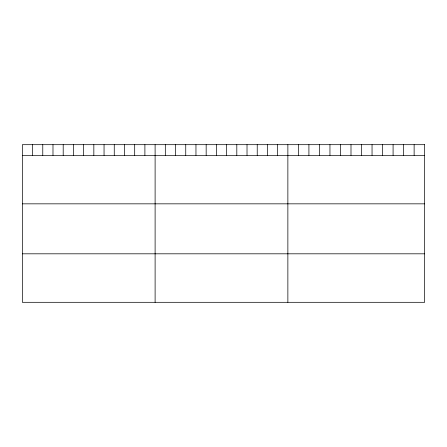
<?xml version="1.0" encoding="UTF-8"?>
<svg xmlns="http://www.w3.org/2000/svg" width="447" height="447" viewBox="0 0 447 447"><rect width="100%" height="100%" fill="white"/><g stroke="black" fill="none" stroke-linecap="round" stroke-linejoin="round"><path stroke-width="0.67" d="M22.35 155.338L424.65 155.338M22.35 203.838L424.65 203.838M22.35 253.812L424.65 253.812M414.129 144.688L414.129 155.338M403.607 144.688L403.607 155.338M393.086 144.688L393.086 155.338M382.565 144.688L382.565 155.338M372.044 144.688L372.044 155.338M361.522 144.688L361.522 155.338M350.996 144.688L350.996 155.338M340.474 144.688L340.474 155.338M329.953 144.688L329.953 155.338M319.432 144.688L319.432 155.338M308.911 144.688L308.911 155.338M298.389 144.688L298.389 155.338M287.868 144.688L287.868 302.312M277.654 144.688L277.654 155.338M267.446 144.688L267.446 155.338M257.232 144.688L257.232 155.338M247.018 144.688L247.018 155.338M236.809 144.688L236.809 155.338M226.595 144.688L226.595 155.338M216.382 144.688L216.382 155.338M206.168 144.688L206.168 155.338M195.959 144.688L195.959 155.338M185.745 144.688L185.745 155.338M175.531 144.688L175.531 155.338M165.323 144.688L165.323 155.338M155.109 144.688L155.109 302.312M144.895 144.688L144.895 155.338M134.687 144.688L134.687 155.338M124.473 144.688L124.473 155.338M114.259 144.688L114.259 155.338M104.05 144.688L104.05 155.338M93.836 144.688L93.836 155.338M83.623 144.688L83.623 155.338M73.409 144.688L73.409 155.338M63.2 144.688L63.2 155.338M52.986 144.688L52.986 155.338M42.772 144.688L42.772 155.338M32.564 144.688L32.564 155.338M424.65 144.688L22.35 144.688L22.35 302.312L424.65 302.312L424.65 144.688"/></g></svg>
